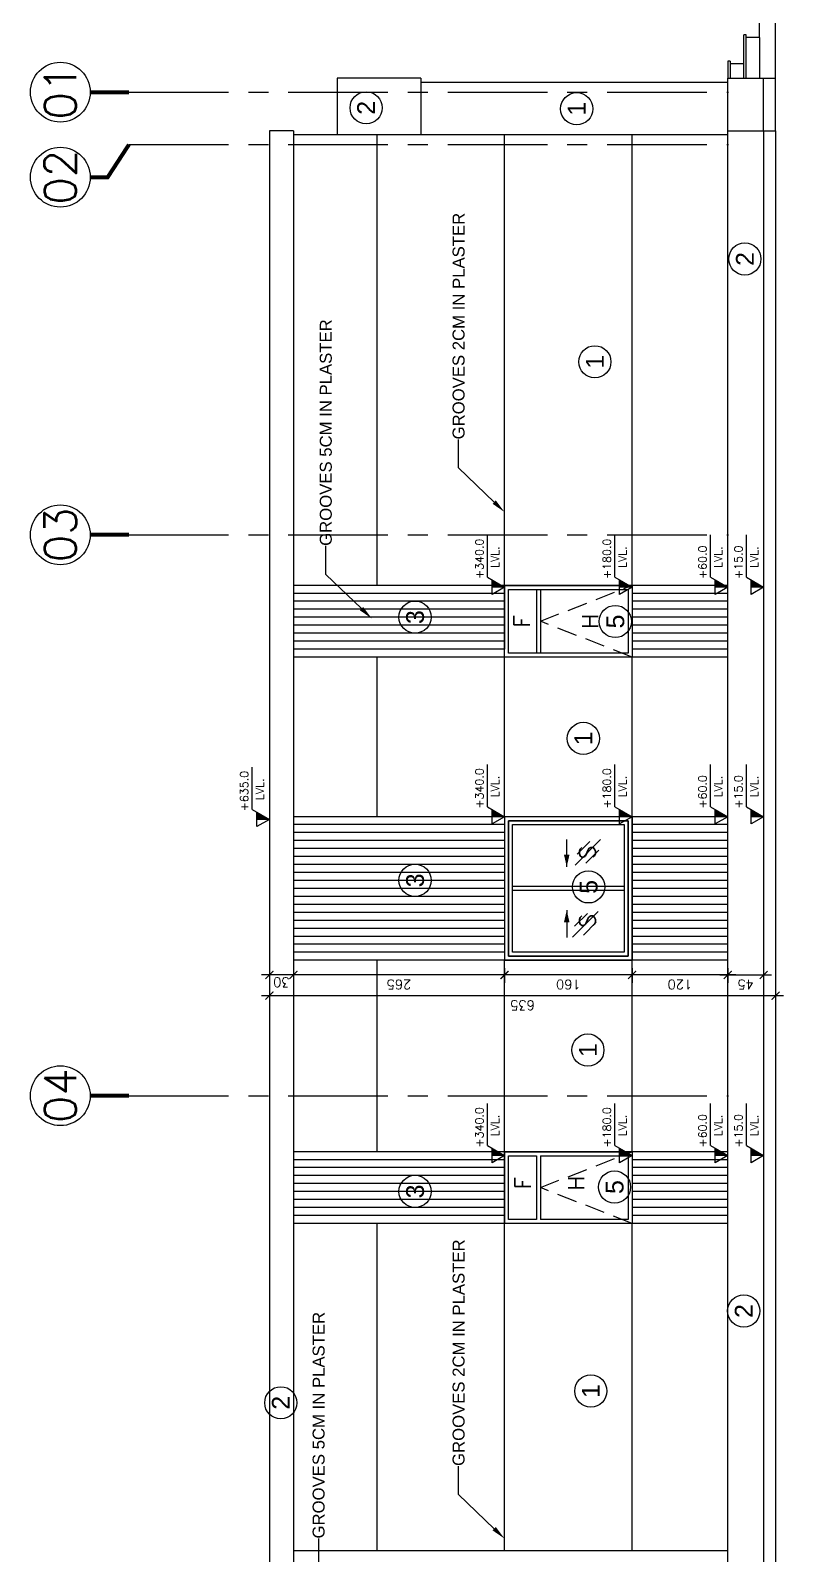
# Model space of a CAD drawing. Header units: centimetres. Extents: x -3287 to 4304, y -2406 to 3974.
# Drawn here: x -175 to 770, y 863 to 2774 of the extents above; entities that cross this region are included whole.
import ezdxf
from ezdxf import colors
from ezdxf.entities.mleader import LeaderData, LeaderLine
from ezdxf.enums import TextEntityAlignment as Align
from ezdxf.math import Vec2, Vec3

# ---------------------------------------------------------------- set-up
doc = ezdxf.new("R2010")
doc.units = ezdxf.units.CM
doc.header["$LTSCALE"] = 100
doc.header["$MEASUREMENT"] = 0
doc.header["$PDMODE"] = 35
doc.linetypes.add('GRID$0$XREF GRID$0$GRIDS$0$CENTER', pattern=[2, 1.25, -0.25, 0.25, -0.25])
doc.linetypes.add('HIDDEN', pattern=[0.375, 0.25, -0.125])
for name, color, linetype in [('ARROW INDICATOR', 4, 'Continuous'), ('DIM-IN', 1, 'Continuous'), ('ELEVATION', 1, 'Continuous'), ('HATCH', 8, 'Continuous'), ('LVL', 2, 'Continuous'), ('TEXT', 3, 'Continuous'), ('WALL-01', 7, 'Continuous'), ('WALL-02', 3, 'Continuous'), ('WALL-03', 2, 'Continuous'), ('WINDOW', 1, 'Continuous'), ('WINDOWS', 1, 'Continuous'), ('XREF GRID', 11, 'GRID$0$XREF GRID$0$GRIDS$0$CENTER')]:
    doc.layers.add(name, color=color, linetype=linetype)
doc.styles.add('$0$ROMANS', font='romans')
doc.styles.add('ART', font='arial.ttf')
doc.styles.add('ART-PS-1', font='arial.ttf', dxfattribs={"height": 20})
doc.styles.add('DIMA', font='romans.shx', dxfattribs={"width": 0.8})
doc.styles.add('GRID$0$XREF GRID$0$GRIDS$0$18', font='romans.shx', dxfattribs={"width": 0.85, "height": 15})
doc.styles.add('ROMANS', font='romans')
doc.dimstyles.new('AS-17-100', dxfattribs={"dimtxt": 12, "dimasz": 10, "dimexe": 10, "dimexo": 10, "dimgap": 6, "dimtad": 1, "dimtoh": 1, "dimdec": 0, "dimdsep": 46, "dimtxsty": 'ROMANS', "dimblk1": 'ARCHTICK', "dimblk2": 'ARCHTICK', "dimsah": 1, "dimcen": 25, "dimdle": 10, "dimclrd": 1, "dimclre": 1, "dimclrt": 2, "dimadec": 0, "dimazin": 0, "dimtfac": 1, "dimtdec": 0, "dimtofl": 0, "dimtmove": 2, "dimatfit": 3, "dimldrblk": 'ARCHTICK', "dimfxl": 1, "dimtolj": 1, "dimtzin": 0, "dimarcsym": 0})

# ---------------------------------------------------------------- blocks, each defined once
blk = doc.blocks.new('W03')
at = {"layer": 'WINDOW', "color": 8}
for p, q in [((-1782.2, -661.4, 0), (-1750.1, -693.4, 0)), ((-1752.5, -679.8, 0), (-1768.6, -663.8, 0)), ((-1691.9, -664.4, 0), (-1659.8, -696.5, 0)), ((-1662.3, -682.8, 0), (-1678.3, -666.8, 0)), ((-1779.8, -675, 0), (-1763.8, -691, 0)), ((-1689.5, -678, 0), (-1673.5, -694.1, 0))]:
    blk.add_line(p, q, dxfattribs=at)
at = {"layer": 'WINDOWS', "linetype": 'ByBlock', "elevation": 0}
for points in [[(-1810.7, -781.9), (-1630.7, -781.9), (-1630.7, -621.9), (-1810.7, -621.9)], [(-1805.7, -776.9), (-1635.7, -776.9), (-1635.7, -626.9), (-1805.7, -626.9)], [(-1805.7, -626.9), (-1635.7, -626.9), (-1635.7, -776.9), (-1805.7, -776.9)], [(-1800.7, -631.9), (-1640.7, -631.9), (-1640.7, -771.9), (-1800.7, -771.9)]]:
    blk.add_lwpolyline(points, close=True, dxfattribs=at)
for points in [[(-1723.2, -631.9), (-1723.2, -771.9)], [(-1718.2, -631.9), (-1718.2, -771.9)]]:
    blk.add_lwpolyline(points, dxfattribs=at)
blk = doc.blocks.new('LEVEL- ELEV-1')
blk.add_hatch(color=256).paths.add_polyline_path([(0.16, 0.277), (0, 0.277), (0, 0)])
for p, q in [((0.22, 0.381), (0, 0)), ((0.22, 0.381), (1.155, 0.381)), ((0, 0), (-0.16, 0.277)), ((-0.16, 0.277), (0.16, 0.277)), ((0, 0), (0, 0.277))]:
    blk.add_line(p, q)
blk = doc.blocks.new('LEVEL- ELEV')
at = {"xscale": 0.8999999999999986, "yscale": 0.8999999999999986, "zscale": 0.8999999999999986}
blk.add_blockref('LEVEL- ELEV-1', (0, 0), dxfattribs=at)
at = {"style": 'DIMA'}
for tag, p in [('+XX.XX', (0.156, 0.421)), ('FFL.', (0.383, 0.11))]:
    blk.add_attdef(tag, p, '', height=0.162, dxfattribs=at)
blk = doc.blocks.new('A$C1f89f3c6')
at = {"layer": 'ARROW INDICATOR'}
blk.add_lwpolyline([(0, -1.9, 7, 0, 0), (0, -17.2, 0, 0, 0)], format="xyseb", dxfattribs=at)
blk.add_lwpolyline([(0, -17.2), (0, 17.2)], dxfattribs=at)
blk.add_lwpolyline([(0, -17.2), (0, 17.2)], dxfattribs=at)
blk = doc.blocks.new('ALW05')
at = {"layer": 'WINDOW'}
for p, q in [((459.6, 2063), (459.6, 1983)), ((464.6, 2063), (464.6, 1983))]:
    blk.add_line(p, q, dxfattribs=at)
at = {"layer": 'WINDOW', "elevation": 0}
for points in [[(419.6, 1978), (419.6, 2068), (579.6, 2068), (579.6, 1978)], [(424.6, 1983), (424.6, 2063), (574.6, 2063), (574.6, 1983)]]:
    blk.add_lwpolyline(points, close=True, dxfattribs=at)
at = {"layer": 'WINDOWS', "color": 8, "linetype": 'HIDDEN', "elevation": 0}
blk.add_lwpolyline([(579.6, 1978), (464.6, 2023), (579.6, 2068)], dxfattribs=at)
at = {"layer": 'TEXT', "extrusion": (4.35259e-09, 5.07189e-09, 1), "char_height": 20, "width": 20, "attachment_point": 2, "text_direction": (0, 1, 0), "style": '$0$ROMANS'}
for s, insert in [('F', (431.2, 2022.8, 0)), ('H', (517, 2022.8, 0))]:
    blk.add_mtext(s, dxfattribs=dict(at, insert=insert))
blk = doc.blocks.new('_ARCHTICK')
at = {"color": 0, "linetype": 'ByBlock', "const_width": 0.15}
blk.add_lwpolyline([(-0.5, -0.5), (0.5, 0.5)], dxfattribs=at)
blk = doc.blocks.new('*D34')
at = {"layer": 'Defpoints', "color": 0, "transparency": 16777216}
for p in [(579.6, 1608, 0), (699.6, 1608), (579.6, 1589.6)]:
    blk.add_point(p, dxfattribs=at)
at = {"layer": 'DIM-IN', "color": 1, "lineweight": -2, "transparency": 16777216}
for p, q in [((709.6, 1589.6), (569.6, 1589.6)), ((579.6, 1598), (579.6, 1579.6)), ((699.6, 1598), (699.6, 1579.6))]:
    blk.add_line(p, q, dxfattribs=at)
at = {"layer": 'DIM-IN', "color": 1, "lineweight": -2, "transparency": 16777216, "xscale": 10, "yscale": 10, "zscale": 10, "rotation": 180}
blk.add_blockref('_ARCHTICK', (579.6, 1589.6), dxfattribs=at)
at = {"layer": 'DIM-IN', "color": 1, "lineweight": -2, "transparency": 16777216, "xscale": 10, "yscale": 10, "zscale": 10}
blk.add_blockref('_ARCHTICK', (699.6, 1589.6), dxfattribs=at)
at = {"layer": 'DIM-IN', "color": 2, "transparency": 16777216, "insert": (639.6, 1577.6), "char_height": 12, "attachment_point": 5, "rotation": 180, "style": 'ROMANS'}
blk.add_mtext('\\A1;120', dxfattribs=at)
blk = doc.blocks.new('*D35')
at = {"layer": 'Defpoints', "color": 0, "transparency": 16777216}
for p in [(419.6, 1608, 0), (579.6, 1608, 0), (419.6, 1589.6)]:
    blk.add_point(p, dxfattribs=at)
at = {"layer": 'DIM-IN', "color": 1, "lineweight": -2, "transparency": 16777216}
for p, q in [((589.6, 1589.6), (409.6, 1589.6)), ((419.6, 1598), (419.6, 1579.6)), ((579.6, 1598), (579.6, 1579.6))]:
    blk.add_line(p, q, dxfattribs=at)
at = {"layer": 'DIM-IN', "color": 1, "lineweight": -2, "transparency": 16777216, "xscale": 10, "yscale": 10, "zscale": 10, "rotation": 180}
blk.add_blockref('_ARCHTICK', (419.6, 1589.6), dxfattribs=at)
at = {"layer": 'DIM-IN', "color": 1, "lineweight": -2, "transparency": 16777216, "xscale": 10, "yscale": 10, "zscale": 10}
blk.add_blockref('_ARCHTICK', (579.6, 1589.6), dxfattribs=at)
at = {"layer": 'DIM-IN', "color": 2, "transparency": 16777216, "insert": (499.6, 1577.6), "char_height": 12, "attachment_point": 5, "rotation": 180, "style": 'ROMANS'}
blk.add_mtext('\\A1;160', dxfattribs=at)
blk = doc.blocks.new('*D36')
at = {"layer": 'Defpoints', "color": 0, "transparency": 16777216}
for p in [(154.6, 1608), (419.6, 1608, 0), (154.6, 1589.6)]:
    blk.add_point(p, dxfattribs=at)
at = {"layer": 'DIM-IN', "color": 1, "lineweight": -2, "transparency": 16777216}
for p, q in [((429.6, 1589.6), (144.6, 1589.6)), ((154.6, 1598), (154.6, 1579.6)), ((419.6, 1598), (419.6, 1579.6))]:
    blk.add_line(p, q, dxfattribs=at)
at = {"layer": 'DIM-IN', "color": 1, "lineweight": -2, "transparency": 16777216, "xscale": 10, "yscale": 10, "zscale": 10, "rotation": 180}
blk.add_blockref('_ARCHTICK', (154.6, 1589.6), dxfattribs=at)
at = {"layer": 'DIM-IN', "color": 1, "lineweight": -2, "transparency": 16777216, "xscale": 10, "yscale": 10, "zscale": 10}
blk.add_blockref('_ARCHTICK', (419.6, 1589.6), dxfattribs=at)
at = {"layer": 'DIM-IN', "color": 2, "transparency": 16777216, "insert": (287.1, 1577.6), "char_height": 12, "attachment_point": 5, "rotation": 180, "style": 'ROMANS'}
blk.add_mtext('\\A1;265', dxfattribs=at)
blk = doc.blocks.new('*D37')
at = {"layer": 'Defpoints', "color": 0, "transparency": 16777216}
for p in [(154.6, 1608), (124.6, 1589.6), (124.6, 1589.6)]:
    blk.add_point(p, dxfattribs=at)
at = {"layer": 'DIM-IN', "color": 1, "lineweight": -2, "transparency": 16777216}
for p, q in [((164.6, 1589.6), (114.6, 1589.6)), ((154.6, 1598), (154.6, 1579.6))]:
    blk.add_line(p, q, dxfattribs=at)
at = {"layer": 'DIM-IN', "color": 1, "lineweight": -2, "transparency": 16777216, "xscale": 10, "yscale": 10, "zscale": 10, "rotation": 180}
blk.add_blockref('_ARCHTICK', (124.6, 1589.6), dxfattribs=at)
at = {"layer": 'DIM-IN', "color": 1, "lineweight": -2, "transparency": 16777216, "xscale": 10, "yscale": 10, "zscale": 10}
blk.add_blockref('_ARCHTICK', (154.6, 1589.6), dxfattribs=at)
at = {"layer": 'DIM-IN', "color": 2, "transparency": 16777216, "insert": (139.6, 1580.4), "char_height": 12, "attachment_point": 5, "rotation": 180, "style": 'ROMANS'}
blk.add_mtext('\\A1;30', dxfattribs=at)
blk = doc.blocks.new('*D38')
at = {"layer": 'Defpoints', "color": 0, "transparency": 16777216}
for p in [(124.6, 1608), (759.6, 1608), (124.6, 1563.6)]:
    blk.add_point(p, dxfattribs=at)
at = {"layer": 'DIM-IN', "color": 1, "lineweight": -2, "transparency": 16777216}
for p, q in [((124.6, 1598), (124.6, 1553.6)), ((759.6, 1598), (759.6, 1553.6)), ((769.6, 1563.6), (114.6, 1563.6))]:
    blk.add_line(p, q, dxfattribs=at)
at = {"layer": 'DIM-IN', "color": 1, "lineweight": -2, "transparency": 16777216, "xscale": 10, "yscale": 10, "zscale": 10, "rotation": 180}
blk.add_blockref('_ARCHTICK', (124.6, 1563.6), dxfattribs=at)
at = {"layer": 'DIM-IN', "color": 1, "lineweight": -2, "transparency": 16777216, "xscale": 10, "yscale": 10, "zscale": 10}
blk.add_blockref('_ARCHTICK', (759.6, 1563.6), dxfattribs=at)
at = {"layer": 'DIM-IN', "color": 2, "transparency": 16777216, "insert": (442.1, 1551.6), "char_height": 12, "attachment_point": 5, "rotation": 180, "style": 'ROMANS'}
blk.add_mtext('\\A1;635', dxfattribs=at)
blk = doc.blocks.new('*D39')
at = {"layer": 'Defpoints', "color": 0, "transparency": 16777216}
for p in [(699.6, 1589.6), (744.6, 1589.6), (744.6, 1589.6)]:
    blk.add_point(p, dxfattribs=at)
at = {"layer": 'DIM-IN', "color": 1, "lineweight": -2, "transparency": 16777216}
blk.add_line((689.6, 1589.6), (754.6, 1589.6), dxfattribs=at)
at = {"layer": 'DIM-IN', "color": 1, "lineweight": -2, "transparency": 16777216, "xscale": 10, "yscale": 10, "zscale": 10, "rotation": 180}
blk.add_blockref('_ARCHTICK', (699.6, 1589.6), dxfattribs=at)
at = {"layer": 'DIM-IN', "color": 1, "lineweight": -2, "transparency": 16777216, "xscale": 10, "yscale": 10, "zscale": 10}
blk.add_blockref('_ARCHTICK', (744.6, 1589.6), dxfattribs=at)
at = {"layer": 'DIM-IN', "color": 2, "transparency": 16777216, "insert": (722.1, 1577.6), "char_height": 12, "attachment_point": 5, "rotation": 180, "style": 'ROMANS'}
blk.add_mtext('\\A1;45', dxfattribs=at)

msp = doc.modelspace()

# ---------------------------------------------------------------- linework, layer by layer
at = {"layer": 'ELEVATION'}
for centre in [(245.9, 2676.7, 0), (510.1, 2675.5, 0), (721.1, 2487.2, 0), (532.9, 2358.3, 0), (307.3, 2038.2, 0), (558.5, 2032.7, 0), (518.5, 1886.1, 0), (307.3, 1708.2, 0), (525, 1700, 0), (524.1, 1495.4, 0), (307.3, 1318.2, 0), (557.6, 1323.7, 0), (719.7, 1168.3, 0), (138.9, 1053.2, 0), (527.8, 1068, 0)]:
    msp.add_circle(centre, 20.2, dxfattribs=at)
at = {"layer": 'HATCH', "linetype": 'ByBlock'}
for p, q in [((259.6, 2078), (259.6, 2643)), ((419.6, 2078), (419.6, 2643)), ((579.6, 2078), (579.6, 2643)), ((259.6, 1788.2), (259.6, 1988)), ((419.6, 1788.2), (419.6, 1988)), ((579.6, 1788.2), (579.6, 1988)), ((259.6, 1368.2), (259.6, 1608, 0)), ((419.6, 1368.2), (419.6, 1608, 0)), ((579.6, 1368.2), (579.6, 1608, 0)), ((259.6, 868), (259.6, 1278)), ((419.6, 868), (419.6, 1278)), ((579.6, 868), (579.6, 1278))]:
    msp.add_line(p, q, dxfattribs=at)
at = {"layer": 'WALL-01', "color": 8}
for p, q in [((739.6, 2765), (739.6, 3044.3)), ((722.6, 2768), (719.6, 2768)), ((719.6, 2713.8), (719.6, 2768)), ((722.6, 2713.8), (722.6, 2768)), ((739.6, 2765), (722.6, 2765)), ((739.6, 2765), (739.6, 2713.8)), ((702.6, 2735), (699.6, 2735)), ((699.6, 2735), (699.6, 2713.8)), ((702.6, 2735), (702.6, 2713.8)), ((314.6, 2713.8), (209.6, 2713.8, 0)), ((209.6, 2713.8, 0), (209.6, 2643, 0)), ((314.6, 2713.8), (314.6, 2643)), ((699.6, 2648), (699.6, 2713.8)), ((699.6, 2713.8), (759.6, 2713.8)), ((719.6, 2732), (702.6, 2732)), ((744.6, 2648), (744.6, 2713.8)), ((314.6, 2708.8), (699.6, 2708.8))]:
    msp.add_line(p, q, dxfattribs=at)
at = {"layer": 'WALL-01'}
for p, q in [((759.6, 2648), (759.6, 2812.2)), ((124.6, 2648), (124.6, 753)), ((154.6, 2648), (124.6, 2648)), ((154.6, 2648), (154.6, 753)), ((699.6, 2643), (154.6, 2643)), ((699.6, 753), (699.6, 2648)), ((699.6, 2648), (759.6, 2648)), ((744.6, 2648), (744.6, 753)), ((759.6, 2648), (759.6, 753))]:
    msp.add_line(p, q, dxfattribs=at)
at = {"layer": 'WALL-02'}
for p, q in [((699.6, 2078), (154.6, 2078)), ((699.6, 1988), (154.6, 1988)), ((699.6, 1788), (154.6, 1788)), ((699.6, 1608), (154.6, 1608)), ((699.6, 1368), (154.6, 1368)), ((699.6, 1278), (154.6, 1278))]:
    msp.add_line(p, q, dxfattribs=at)
at = {"layer": 'WALL-03'}
for p, q in [((419.6, 2068), (154.6, 2068)), ((419.6, 2078, 0), (419.6, 1998, 0)), ((579.6, 2078, 0), (579.6, 1998, 0)), ((699.6, 2068), (579.6, 2068)), ((419.6, 2058), (154.6, 2058)), ((419.6, 2048), (154.6, 2048)), ((699.6, 2058), (579.6, 2058)), ((699.6, 2048), (579.6, 2048)), ((419.6, 2038), (154.6, 2038)), ((419.6, 2028), (154.6, 2028)), ((699.6, 2038), (579.6, 2038)), ((699.6, 2028), (579.6, 2028)), ((419.6, 2018), (154.6, 2018)), ((419.6, 2008), (154.6, 2008)), ((699.6, 2018), (579.6, 2018)), ((699.6, 2008), (579.6, 2008)), ((419.6, 1998), (154.6, 1998)), ((699.6, 1998), (579.6, 1998)), ((419.6, 1778), (154.6, 1778)), ((419.6, 1788, 0), (419.6, 1608, 0)), ((579.6, 1788, 0), (579.6, 1608, 0)), ((699.6, 1778), (579.6, 1778)), ((419.6, 1768), (154.6, 1768)), ((419.6, 1758), (154.6, 1758)), ((699.6, 1768), (579.6, 1768)), ((699.6, 1758), (579.6, 1758)), ((419.6, 1748), (154.6, 1748)), ((699.6, 1748), (579.6, 1748)), ((419.6, 1738), (154.6, 1738)), ((419.6, 1728), (154.6, 1728)), ((699.6, 1738), (579.6, 1738)), ((699.6, 1728), (579.6, 1728)), ((419.6, 1718), (154.6, 1718)), ((419.6, 1708), (154.6, 1708)), ((699.6, 1718), (579.6, 1718)), ((699.6, 1708), (579.6, 1708)), ((419.6, 1698), (154.6, 1698)), ((419.6, 1688), (154.6, 1688)), ((699.6, 1698), (579.6, 1698)), ((699.6, 1688), (579.6, 1688)), ((419.6, 1678), (154.6, 1678)), ((419.6, 1668), (154.6, 1668)), ((699.6, 1678), (579.6, 1678)), ((699.6, 1668), (579.6, 1668)), ((419.6, 1658), (154.6, 1658)), ((419.6, 1648), (154.6, 1648)), ((699.6, 1658), (579.6, 1658)), ((699.6, 1648), (579.6, 1648)), ((419.6, 1638), (154.6, 1638)), ((419.6, 1628), (154.6, 1628)), ((699.6, 1638), (579.6, 1638)), ((699.6, 1628), (579.6, 1628)), ((419.6, 1618), (154.6, 1618)), ((699.6, 1618), (579.6, 1618)), ((419.6, 1358), (154.6, 1358)), ((419.6, 1368, 0), (419.6, 1278, 0)), ((579.6, 1368, 0), (579.6, 1278, 0)), ((699.6, 1358), (579.6, 1358)), ((419.6, 1348), (154.6, 1348)), ((419.6, 1338), (154.6, 1338)), ((699.6, 1348), (579.6, 1348)), ((699.6, 1338), (579.6, 1338)), ((419.6, 1328), (154.6, 1328)), ((699.6, 1328), (579.6, 1328)), ((419.6, 1318), (154.6, 1318)), ((419.6, 1308), (154.6, 1308)), ((699.6, 1318), (579.6, 1318)), ((699.6, 1308), (579.6, 1308)), ((419.6, 1298), (154.6, 1298)), ((419.6, 1288), (154.6, 1288)), ((699.6, 1298), (579.6, 1298)), ((699.6, 1288), (579.6, 1288)), ((154.6, 868), (699.6, 868))]:
    msp.add_line(p, q, dxfattribs=at)
at = {"layer": 'WINDOW'}
for p, q in [((459.6, 1363), (459.6, 1283)), ((464.6, 1363), (464.6, 1283))]:
    msp.add_line(p, q, dxfattribs=at)
msp.add_lwpolyline([(419.6, 1278), (419.6, 1368), (579.6, 1368), (579.6, 1278)], close=True, dxfattribs=at)
for points in [[(459.6, 1283), (424.6, 1283), (424.6, 1363), (459.6, 1363)], [(464.6, 1363), (574.6, 1363), (574.6, 1283), (464.6, 1283)]]:
    msp.add_lwpolyline(points, dxfattribs=at)
at = {"layer": 'WINDOWS', "color": 8, "linetype": 'HIDDEN'}
msp.add_lwpolyline([(579.6, 1278), (464.6, 1323), (579.6, 1368)], dxfattribs=at)
at = {"layer": 'XREF GRID'}
for p, q in [((-51.7, 2696.3), (700.6, 2696.3)), ((-51.7, 2630.5), (700.6, 2630.5)), ((-51.7, 2141.4), (700.6, 2141.4)), ((-51.7, 1438.2), (700.6, 1438.2))]:
    msp.add_line(p, q, dxfattribs=at)
at = {"layer": 'XREF GRID', "color": 3, "linetype": 'Continuous', "const_width": 5}
for points in [[(-51.7, 2696.3), (-100.2, 2696.3)], [(-51.7, 2630.5), (-78.3, 2589.7), (-100.2, 2589.7)], [(-51.7, 2141.4), (-100.2, 2141.4)], [(-51.7, 1438.2), (-100.2, 1438.2)]]:
    msp.add_lwpolyline(points, dxfattribs=at)
at = {"layer": 'XREF GRID', "color": 3, "linetype": 'Continuous'}
for centre in [(-137.7, 2696.3), (-137.7, 2589.7), (-137.7, 2141.4), (-137.7, 1438.2)]:
    msp.add_circle(centre, 37.5, dxfattribs=at)

# ---------------------------------------------------------------- block references
at = {"layer": 'LVL', "ltscale": 0.5, "extrusion": (0, 0, -1)}
ref = msp.add_blockref('LEVEL- ELEV', (-419.6, 2075.8, 0), dxfattribs=dict(at, xscale=-63.00479306199131, yscale=63.00479304976771, zscale=63.00479306199122, rotation=270))
ref.add_attrib('FFL.', 'LVL.', (-412.7, 2099.9, 0), dxfattribs={"layer": '0', "extrusion": (0, 0, -1), "height": 10.15, "rotation": 270, "style": 'DIMA', "text_generation_flag": 2})
ref.add_attrib('+XX.XX', '+340.0', (-393.1, 2086.1, 0), dxfattribs={"layer": '0', "extrusion": (0, 0, -1), "height": 10.15, "rotation": 270, "style": 'DIMA', "text_generation_flag": 2})
ref = msp.add_blockref('LEVEL- ELEV', (-579.6, 2075.8, 0), dxfattribs=dict(at, xscale=-63.00479306199131, yscale=63.00479304976771, zscale=63.00479306199122, rotation=270))
ref.add_attrib('FFL.', 'LVL.', (-572.7, 2099.9, 0), dxfattribs={"layer": '0', "extrusion": (0, 0, -1), "height": 10.15, "rotation": 270, "style": 'DIMA', "text_generation_flag": 2})
ref.add_attrib('+XX.XX', '+180.0', (-553.1, 2086.1, 0), dxfattribs={"layer": '0', "extrusion": (0, 0, -1), "height": 10.15, "rotation": 270, "style": 'DIMA', "text_generation_flag": 2})
ref = msp.add_blockref('LEVEL- ELEV', (-699.6, 2075.8), dxfattribs=dict(at, xscale=-63.00479306199131, yscale=63.00479304976771, zscale=63.00479306199122, rotation=270))
ref.add_attrib('FFL.', 'LVL.', (-692.7, 2099.9), dxfattribs={"layer": '0', "extrusion": (0, 0, -1), "height": 10.15, "rotation": 270, "style": 'DIMA', "text_generation_flag": 2})
ref.add_attrib('+XX.XX', '+60.0', (-673.1, 2086.1), dxfattribs={"layer": '0', "extrusion": (0, 0, -1), "height": 10.15, "rotation": 270, "style": 'DIMA', "text_generation_flag": 2})
ref = msp.add_blockref('LEVEL- ELEV', (-744.6, 2075.8), dxfattribs=dict(at, xscale=-63.00479306199131, yscale=63.00479304976771, zscale=63.00479306199122, rotation=270))
ref.add_attrib('FFL.', 'LVL.', (-737.7, 2099.9), dxfattribs={"layer": '0', "extrusion": (0, 0, -1), "height": 10.15, "rotation": 270, "style": 'DIMA', "text_generation_flag": 2})
ref.add_attrib('+XX.XX', '+15.0', (-718.1, 2086.1), dxfattribs={"layer": '0', "extrusion": (0, 0, -1), "height": 10.15, "rotation": 270, "style": 'DIMA', "text_generation_flag": 2})
ref = msp.add_blockref('LEVEL- ELEV', (-419.6, 1788, 0), dxfattribs=dict(at, xscale=-63.00479306199131, yscale=63.00479304976771, zscale=63.00479306199122, rotation=270))
ref.add_attrib('FFL.', 'LVL.', (-412.7, 1812.2, 0), dxfattribs={"layer": '0', "extrusion": (0, 0, -1), "height": 10.15, "rotation": 270, "style": 'DIMA', "text_generation_flag": 2})
ref.add_attrib('+XX.XX', '+340.0', (-393.1, 1798.3, 0), dxfattribs={"layer": '0', "extrusion": (0, 0, -1), "height": 10.15, "rotation": 270, "style": 'DIMA', "text_generation_flag": 2})
ref = msp.add_blockref('LEVEL- ELEV', (-579.6, 1788, 0), dxfattribs=dict(at, xscale=-63.00479306199131, yscale=63.00479304976771, zscale=63.00479306199122, rotation=270))
ref.add_attrib('FFL.', 'LVL.', (-572.7, 1812.2, 0), dxfattribs={"layer": '0', "extrusion": (0, 0, -1), "height": 10.15, "rotation": 270, "style": 'DIMA', "text_generation_flag": 2})
ref.add_attrib('+XX.XX', '+180.0', (-553.1, 1798.3, 0), dxfattribs={"layer": '0', "extrusion": (0, 0, -1), "height": 10.15, "rotation": 270, "style": 'DIMA', "text_generation_flag": 2})
ref = msp.add_blockref('LEVEL- ELEV', (-699.6, 1788), dxfattribs=dict(at, xscale=-63.00479306199131, yscale=63.00479304976771, zscale=63.00479306199122, rotation=270))
ref.add_attrib('FFL.', 'LVL.', (-692.7, 1812.2), dxfattribs={"layer": '0', "extrusion": (0, 0, -1), "height": 10.15, "rotation": 270, "style": 'DIMA', "text_generation_flag": 2})
ref.add_attrib('+XX.XX', '+60.0', (-673.1, 1798.3), dxfattribs={"layer": '0', "extrusion": (0, 0, -1), "height": 10.15, "rotation": 270, "style": 'DIMA', "text_generation_flag": 2})
ref = msp.add_blockref('LEVEL- ELEV', (-744.6, 1788), dxfattribs=dict(at, xscale=-63.00479306199131, yscale=63.00479304976771, zscale=63.00479306199122, rotation=270))
ref.add_attrib('FFL.', 'LVL.', (-737.7, 1812.2), dxfattribs={"layer": '0', "extrusion": (0, 0, -1), "height": 10.15, "rotation": 270, "style": 'DIMA', "text_generation_flag": 2})
ref.add_attrib('+XX.XX', '+15.0', (-718.1, 1798.3), dxfattribs={"layer": '0', "extrusion": (0, 0, -1), "height": 10.15, "rotation": 270, "style": 'DIMA', "text_generation_flag": 2})
ref = msp.add_blockref('LEVEL- ELEV', (-124.6, 1784.6), dxfattribs=dict(at, xscale=-63.00479306199131, yscale=63.00479304976771, zscale=63.00479306199122, rotation=270))
ref.add_attrib('FFL.', 'LVL.', (-117.7, 1808.8), dxfattribs={"layer": '0', "extrusion": (0, 0, -1), "height": 10.15, "rotation": 270, "style": 'DIMA', "text_generation_flag": 2})
ref.add_attrib('+XX.XX', '+635.0', (-98.1, 1794.9), dxfattribs={"layer": '0', "extrusion": (0, 0, -1), "height": 10.15, "rotation": 270, "style": 'DIMA', "text_generation_flag": 2})
ref = msp.add_blockref('LEVEL- ELEV', (-419.6, 1363.1, 0), dxfattribs=dict(at, xscale=-63.00479306199131, yscale=63.00479304976771, zscale=63.00479306199122, rotation=270))
ref.add_attrib('FFL.', 'LVL.', (-412.7, 1387.3, 0), dxfattribs={"layer": '0', "extrusion": (0, 0, -1), "height": 10.15, "rotation": 270, "style": 'DIMA', "text_generation_flag": 2})
ref.add_attrib('+XX.XX', '+340.0', (-393.1, 1373.4, 0), dxfattribs={"layer": '0', "extrusion": (0, 0, -1), "height": 10.15, "rotation": 270, "style": 'DIMA', "text_generation_flag": 2})
ref = msp.add_blockref('LEVEL- ELEV', (-579.6, 1363.1, 0), dxfattribs=dict(at, xscale=-63.00479306199131, yscale=63.00479304976771, zscale=63.00479306199122, rotation=270))
ref.add_attrib('FFL.', 'LVL.', (-572.7, 1387.3, 0), dxfattribs={"layer": '0', "extrusion": (0, 0, -1), "height": 10.15, "rotation": 270, "style": 'DIMA', "text_generation_flag": 2})
ref.add_attrib('+XX.XX', '+180.0', (-553.1, 1373.4, 0), dxfattribs={"layer": '0', "extrusion": (0, 0, -1), "height": 10.15, "rotation": 270, "style": 'DIMA', "text_generation_flag": 2})
ref = msp.add_blockref('LEVEL- ELEV', (-699.6, 1363.1), dxfattribs=dict(at, xscale=-63.00479306199131, yscale=63.00479304976771, zscale=63.00479306199122, rotation=270))
ref.add_attrib('FFL.', 'LVL.', (-692.7, 1387.3), dxfattribs={"layer": '0', "extrusion": (0, 0, -1), "height": 10.15, "rotation": 270, "style": 'DIMA', "text_generation_flag": 2})
ref.add_attrib('+XX.XX', '+60.0', (-673.1, 1373.4), dxfattribs={"layer": '0', "extrusion": (0, 0, -1), "height": 10.15, "rotation": 270, "style": 'DIMA', "text_generation_flag": 2})
ref = msp.add_blockref('LEVEL- ELEV', (-744.6, 1363.1), dxfattribs=dict(at, xscale=-63.00479306199131, yscale=63.00479304976771, zscale=63.00479306199122, rotation=270))
ref.add_attrib('FFL.', 'LVL.', (-737.7, 1387.3), dxfattribs={"layer": '0', "extrusion": (0, 0, -1), "height": 10.15, "rotation": 270, "style": 'DIMA', "text_generation_flag": 2})
ref.add_attrib('+XX.XX', '+15.0', (-718.1, 1373.4), dxfattribs={"layer": '0', "extrusion": (0, 0, -1), "height": 10.15, "rotation": 270, "style": 'DIMA', "text_generation_flag": 2})
at = {"layer": 'WALL-01', "rotation": 270}
msp.add_blockref('W03', (1201.5, -22.7), dxfattribs=at)
at = {"layer": 'WALL-01', "color": 3, "xscale": -1}
msp.add_blockref('A$C1f89f3c6', (497.6, 1742.4), dxfattribs=at)
at = {"layer": 'WALL-01', "color": 3, "rotation": 180}
msp.add_blockref('A$C1f89f3c6', (497.6, 1653.6), dxfattribs=at)
at = {"layer": 'WINDOW'}
msp.add_blockref('ALW05', (0, 10), dxfattribs=at)

# ---------------------------------------------------------------- texts
at = {"layer": 'ELEVATION', "style": 'ART-PS-1'}
for s, p in [('2', (245.9, 2676.7, 0)), ('1', (510.1, 2675.5, 0)), ('2', (721.1, 2487.2, 0)), ('1', (532.9, 2358.3, 0)), ('3', (307.3, 2038.2, 0)), ('5', (558.5, 2032.7, 0)), ('1', (518.5, 1886.1, 0)), ('3', (307.3, 1708.2, 0)), ('5', (525, 1700, 0)), ('1', (524.1, 1495.4, 0)), ('3', (307.3, 1318.2, 0)), ('5', (557.6, 1323.7, 0)), ('2', (719.7, 1168.3, 0)), ('1', (527.8, 1068, 0)), ('2', (138.9, 1053.2, 0))]:
    msp.add_text(s, height=22.4, rotation=90, dxfattribs=at).set_placement(p, align=Align.MIDDLE_CENTER)
at = {"layer": 'TEXT', "extrusion": (4.35259e-09, 5.07189e-09, 1), "char_height": 20, "width": 20, "attachment_point": 2, "text_direction": (0, 1, 0), "style": '$0$ROMANS'}
for s, insert in [('S', (513.5, 1743.2, 0)), ('F', (432.4, 1328.5, 0)), ('H', (499.4, 1328.5, 0))]:
    msp.add_mtext(s, dxfattribs=dict(at, insert=insert))
at = {"layer": 'TEXT', "extrusion": (4.35259e-09, -5.07189e-09, 1), "insert": (513.5, 1657.5, 0), "char_height": 20, "width": 20, "attachment_point": 2, "text_direction": (0, 1, 0), "style": '$0$ROMANS'}
msp.add_mtext('S', dxfattribs=at)
at = {"layer": 'XREF GRID', "color": 4, "linetype": 'Continuous', "style": 'GRID$0$XREF GRID$0$GRIDS$0$18'}
for s, p in [('01', (-137.7, 2696.3)), ('02', (-137.7, 2589.7)), ('03', (-137.7, 2141.4)), ('04', (-137.7, 1438.2))]:
    msp.add_text(s, height=40, rotation=90, dxfattribs=at).set_placement(p, align=Align.MIDDLE)

# ---------------------------------------------------------------- dimensions: what is measured, and where the dimension line sits
at = {"layer": 'DIM-IN'}
dim = msp.add_linear_dim(base=(124.6, 1589.6), p1=(154.6, 1608), p2=(124.6, 1589.6), angle=180, dimstyle='AS-17-100', dxfattribs=at)
dim.commit()
dim.dimension.update_dxf_attribs({"geometry": '*D37', "text_midpoint": (139.6, 1580.4), "dimtype": 160})
for base, p1, p2, picture, middle in [((124.6, 1563.6), (759.6, 1608), (124.6, 1608), '*D38', (442.1, 1551.6)), ((154.6, 1589.6), (419.6, 1608, 0), (154.6, 1608), '*D36', (287.1, 1577.6)), ((419.6, 1589.6), (579.6, 1608, 0), (419.6, 1608, 0), '*D35', (499.6, 1577.6)), ((579.6, 1589.6), (699.6, 1608), (579.6, 1608, 0), '*D34', (639.6, 1577.6)), ((744.6, 1589.6), (699.6, 1589.6), (744.6, 1589.6), '*D39', (722.1, 1577.6))]:
    dim = msp.add_linear_dim(base=base, p1=p1, p2=p2, angle=180, dimstyle='AS-17-100', dxfattribs=at)
    dim.commit()
    dim.dimension.update_dxf_attribs({"geometry": picture, "text_midpoint": middle})

# ---------------------------------------------------------------- leaders
at = {"layer": 'ARROW INDICATOR'}
ml = msp.add_multileader_mtext('Standard', dxfattribs=at)
ml.set_content('GROOVES 2CM IN PLASTER', color=256, style='ART')
ml.set_leader_properties()
ml.build(insert=Vec2(0, 0))
ml.multileader.update_dxf_attribs({"text_right_attachment_type": 6, "dogleg_length": 0.36, "arrow_head_size": 18})
ctx = ml.context
ctx.base_point, ctx.char_height, ctx.arrow_head_size, ctx.landing_gap_size, ctx.plane_origin, ctx.plane_x_axis, ctx.plane_y_axis = Vec3(362, 2260.9), 15, 18, 0.09, Vec3(419.6, 2169.9), Vec3(0, 1), Vec3(-1, 0)
ctx.right_attachment = 6
notes = []
notes.append((ctx, [(0, (1, 1, 0), (362, 2225.2), (0, 1), 35.7, [(0, [(419.6, 2169.9)], 0, [])])]))
ctx.mtext.insert, ctx.mtext.text_direction, ctx.mtext.rotation, ctx.mtext.flow_direction = Vec3(354.4, 2261), Vec3(0, 1), 1.570796, 5
ml = msp.add_multileader_mtext('Standard', dxfattribs=at)
ml.set_content('GROOVES 5CM IN PLASTER', color=256, style='ART')
ml.set_leader_properties()
ml.build(insert=Vec2(0, 0))
ml.multileader.update_dxf_attribs({"text_right_attachment_type": 6, "dogleg_length": 0.36, "arrow_head_size": 18})
ctx = ml.context
ctx.base_point, ctx.char_height, ctx.arrow_head_size, ctx.landing_gap_size, ctx.plane_origin, ctx.plane_x_axis, ctx.plane_y_axis = Vec3(195.5, 2127.4), 15, 18, 0.09, Vec3(253.1, 2036.4), Vec3(0, 1), Vec3(-1, 0)
ctx.right_attachment = 6
notes.append((ctx, [(0, (1, 1, 0), (195.5, 2091.7), (0, 1), 35.7, [(0, [(253.1, 2036.4)], 0, [])])]))
ctx.mtext.insert, ctx.mtext.text_direction, ctx.mtext.rotation, ctx.mtext.flow_direction = Vec3(187.8, 2127.5), Vec3(0, 1), 1.570796, 5
ml = msp.add_multileader_mtext('Standard', dxfattribs=at)
ml.set_content('GROOVES 2CM IN PLASTER', color=256, style='ART')
ml.set_leader_properties()
ml.build(insert=Vec2(0, 0))
ml.multileader.update_dxf_attribs({"text_right_attachment_type": 6, "dogleg_length": 0.36, "arrow_head_size": 18})
ctx = ml.context
ctx.base_point, ctx.char_height, ctx.arrow_head_size, ctx.landing_gap_size, ctx.plane_origin, ctx.plane_x_axis, ctx.plane_y_axis = Vec3(362, 973.9), 15, 18, 0.09, Vec3(419.6, 882.9), Vec3(0, 1), Vec3(-1, 0)
ctx.right_attachment = 6
notes.append((ctx, [(0, (1, 1, 0), (362, 938.2), (0, 1), 35.7, [(0, [(419.6, 882.9)], 0, [])])]))
ctx.mtext.insert, ctx.mtext.text_direction, ctx.mtext.rotation, ctx.mtext.flow_direction = Vec3(354.4, 974), Vec3(0, 1), 1.570796, 5
ml = msp.add_multileader_mtext('Standard', dxfattribs=at)
ml.set_content('GROOVES 5CM IN PLASTER', color=256, style='ART')
ml.set_leader_properties()
ml.build(insert=Vec2(0, 0))
ml.multileader.update_dxf_attribs({"text_right_attachment_type": 6, "dogleg_length": 0.36, "arrow_head_size": 18})
ctx = ml.context
ctx.base_point, ctx.char_height, ctx.arrow_head_size, ctx.landing_gap_size, ctx.plane_origin, ctx.plane_x_axis, ctx.plane_y_axis = Vec3(186.4, 883), 15, 18, 0.09, Vec3(244, 792), Vec3(0, 1), Vec3(-1, 0)
ctx.right_attachment = 6
notes.append((ctx, [(0, (1, 1, 0), (186.4, 847.3), (0, 1), 35.7, [(0, [(244, 792)], 0, [])])]))
ctx.mtext.insert, ctx.mtext.text_direction, ctx.mtext.rotation, ctx.mtext.flow_direction = Vec3(178.8, 883.1), Vec3(0, 1), 1.570796, 5
for ctx, leaders in notes:
    for number, flags, end, landing, length, lines in leaders:
        leader = LeaderData()
        leader.index, (leader.has_last_leader_line, leader.has_dogleg_vector, leader.attachment_direction) = number, flags
        leader.last_leader_point, leader.dogleg_vector, leader.dogleg_length = Vec3(end), Vec3(landing), length
        for number, points, colour, breaks in lines:
            line = LeaderLine()
            line.index, line.vertices, line.color, line.breaks = number, Vec3.list(points), colors.encode_raw_color(colour), breaks
            leader.lines.append(line)
        ctx.leaders.append(leader)

doc.saveas('drawing.dxf')
